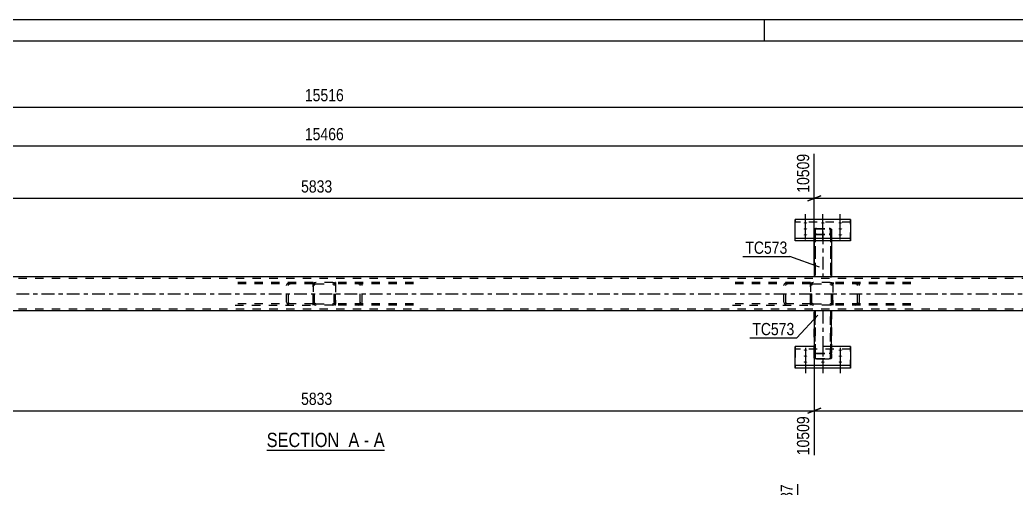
# Model space of a CAD drawing. Header units: millimetres. Extents: x 0 to 841, y 0 to 594.
# Drawn here: x 246.4 to 480, y 484.3 to 594 of the extents above; entities that cross this region are included whole.
import ezdxf

# ---------------------------------------------------------------- set-up
doc = ezdxf.new("R2010")
doc.units = ezdxf.units.MM
doc.linetypes.add('DXK_LINE_DOT2', pattern=[3.9198, 1.9599, -1.9599])
doc.linetypes.add('DXK_LINE_DOT3', pattern=[5.9187, 2.979, -0.9799, 0.9799, -0.9799])
doc.styles.add('Arial Narrow', font='ARIALN.TTF', dxfattribs={"height": 0.2})

# ---------------------------------------------------------------- blocks, each defined once
blk = doc.blocks.new('Unknown-761549750-1135')
at = {"color": 5, "linetype": 'Continuous'}
for p, q in [((841, 594), (0, 594)), ((421, 589), (421, 594)), ((836, 589), (5, 589))]:
    blk.add_line(p, q, dxfattribs=at)
blk = doc.blocks.new('Unknown-761549750-12 - 4073')
at = {"color": 6, "linetype": 'Continuous'}
blk.add_line((304.27, 493.19), (331.92, 493.19), dxfattribs=at)
at = {"color": 0, "linetype": 'Continuous'}
blk.add_wipeout([(322.38, 493.94), (322.38, 497.44), (304.27, 497.44), (304.27, 493.94)], dxfattribs=at)
at = {"color": 7, "linetype": 'Continuous', "style": 'Arial Narrow'}
blk.add_text('SECTION ', height=3.34, dxfattribs=at).set_placement((304.27, 493.94))
at = {"color": 0, "linetype": 'Continuous'}
blk.add_wipeout([(325.98, 493.94), (325.98, 497.44), (323.43, 497.44), (323.43, 493.94)], dxfattribs=at)
blk.add_wipeout([(328.31, 493.94), (328.31, 497.44), (327.03, 497.44), (327.03, 493.94)], dxfattribs=at)
at = {"color": 7, "linetype": 'Continuous', "style": 'Arial Narrow'}
for s, p in [('A', (323.43, 493.94)), ('-', (327.03, 493.94))]:
    blk.add_text(s, height=3.34, dxfattribs=at).set_placement(p)
at = {"color": 0, "linetype": 'Continuous'}
blk.add_wipeout([(331.92, 493.94), (331.92, 497.44), (329.36, 497.44), (329.36, 493.94)], dxfattribs=at)
at = {"color": 7, "linetype": 'Continuous', "style": 'Arial Narrow'}
blk.add_text('A', height=3.34, dxfattribs=at).set_placement((329.36, 493.94))
blk = doc.blocks.new('Part-761549750-4100 - 4073')
at = {"color": 2, "linetype": 'Continuous'}
for p, q in [((441.15, 547.26), (428.15, 547.26)), ((428.15, 542.82), (428.15, 547.26)), ((441.15, 547.26), (441.15, 542.82)), ((441.15, 542.82), (428.15, 542.82)), ((428.15, 542.22), (428.15, 542.82)), ((441.15, 542.22), (428.15, 542.22)), ((441.15, 542.82), (441.15, 542.22))]:
    blk.add_line(p, q, dxfattribs=at)
at = {"color": 7, "linetype": 'DXK_LINE_DOT2'}
for p, q in [((428.15, 547.26), (428.15, 546.66)), ((441.15, 546.66), (428.15, 546.66)), ((428.15, 542.22), (428.15, 546.66)), ((441.15, 546.66), (441.15, 547.26)), ((441.15, 542.22), (441.15, 546.66))]:
    blk.add_line(p, q, dxfattribs=at)
blk = doc.blocks.new('Part-761549750-4160 - 4073')
at = {"color": 7, "linetype": 'DXK_LINE_DOT2'}
for p, q in [((432.39, 532.49), (432.14, 532.44)), ((436.39, 532.49), (432.39, 532.49)), ((436.63, 532.44), (436.39, 532.49)), ((431.79, 532.09), (431.75, 531.85)), ((431.75, 527.85), (431.75, 531.85)), ((431.75, 531.85), (431.75, 531.85)), ((432.07, 531.85), (432.09, 531.97)), ((432.07, 531.85), (432.07, 531.85)), ((432.07, 527.85), (432.07, 531.85)), ((432.26, 532.14), (432.39, 532.17)), ((432.39, 532.17), (432.39, 532.17)), ((432.39, 532.17), (436.39, 532.17)), ((436.39, 532.17), (436.39, 532.17)), ((436.39, 532.17), (436.51, 532.14)), ((436.68, 531.97), (436.71, 531.85)), ((436.71, 531.85), (436.71, 531.85)), ((436.71, 527.85), (436.71, 531.85)), ((437.03, 531.85), (436.98, 532.09)), ((437.03, 527.85), (437.03, 531.85)), ((437.03, 531.85), (437.03, 531.85)), ((431.75, 527.85), (431.75, 527.85)), ((431.75, 527.85), (431.79, 527.6)), ((432.07, 527.85), (432.07, 527.85)), ((432.09, 527.72), (432.07, 527.85)), ((436.71, 527.85), (436.68, 527.72)), ((436.71, 527.85), (436.71, 527.85)), ((436.98, 527.6), (437.03, 527.85)), ((437.03, 527.85), (437.03, 527.85)), ((432.14, 527.26), (432.39, 527.21)), ((432.39, 527.53), (432.26, 527.55)), ((432.39, 527.53), (432.39, 527.53)), ((432.39, 527.53), (436.39, 527.53)), ((436.39, 527.21), (432.39, 527.21)), ((436.51, 527.55), (436.39, 527.53)), ((436.39, 527.53), (436.39, 527.53)), ((436.39, 527.21), (436.63, 527.26))]:
    blk.add_line(p, q, dxfattribs=at)
for centre, radius, start, end in [((432.39, 531.85), 0.64, 112.5, 157.5), ((432.39, 531.85), 0.32, 112.5, 157.5), ((436.39, 531.85), 0.32, 22.5, 67.5), ((436.39, 531.85), 0.64, 22.5, 67.5), ((432.39, 527.85), 0.64, 202.5, 247.5), ((432.39, 527.85), 0.32, 202.5, 247.5), ((436.39, 527.85), 0.32, 292.5, 337.5), ((436.39, 527.85), 0.64, 292.5, 337.5)]:
    blk.add_arc(centre, radius, start, end, dxfattribs=at)
blk = doc.blocks.new('Part-761549750-4165 - 4073')
at = {"color": 2, "linetype": 'Continuous'}
for p, q in [((432.65, 525.85), (432.65, 514.74)), ((436.65, 514.74), (436.65, 525.85)), ((432.69, 514.67), (432.65, 514.74)), ((432.79, 514.62), (432.69, 514.67)), ((432.95, 514.58), (432.79, 514.62)), ((433.13, 514.57), (432.95, 514.58)), ((433.13, 514.57), (436.17, 514.57)), ((436.36, 514.58), (436.17, 514.57)), ((436.51, 514.62), (436.36, 514.58)), ((436.62, 514.67), (436.51, 514.62)), ((436.65, 514.74), (436.62, 514.67))]:
    blk.add_line(p, q, dxfattribs=at)
at = {"color": 7, "linetype": 'DXK_LINE_DOT2'}
for p, q in [((436.65, 525.85), (432.65, 525.85)), ((432.65, 515.77), (432.65, 525.85)), ((432.89, 514.74), (432.89, 525.85)), ((432.89, 525.85), (432.89, 515.77)), ((436.41, 514.74), (436.41, 525.85)), ((436.41, 525.85), (436.41, 515.77)), ((436.65, 525.85), (436.65, 525.85)), ((436.65, 525.85), (436.65, 515.77)), ((432.65, 515.77), (432.69, 515.84)), ((432.65, 514.74), (432.65, 515.77)), ((432.69, 515.84), (432.79, 515.89)), ((432.79, 515.89), (432.95, 515.93)), ((432.91, 515.81), (432.89, 515.77)), ((432.89, 515.77), (432.89, 514.74)), ((432.89, 514.74), (432.91, 514.7)), ((432.96, 515.83), (432.91, 515.81)), ((432.91, 514.7), (432.96, 514.68)), ((432.95, 515.93), (433.13, 515.94)), ((433.04, 515.85), (432.96, 515.83)), ((432.96, 514.68), (433.04, 514.66)), ((433.13, 515.86), (433.04, 515.85)), ((433.04, 514.66), (433.13, 514.65)), ((433.13, 515.94), (436.17, 515.94)), ((433.13, 515.86), (436.17, 515.86)), ((433.13, 514.65), (436.17, 514.65)), ((436.17, 515.94), (436.36, 515.93)), ((436.26, 515.85), (436.17, 515.86)), ((436.17, 514.65), (436.26, 514.66)), ((436.34, 515.83), (436.26, 515.85)), ((436.26, 514.66), (436.34, 514.68)), ((436.39, 515.81), (436.34, 515.83)), ((436.34, 514.68), (436.39, 514.7)), ((436.36, 515.93), (436.51, 515.89)), ((436.41, 515.77), (436.39, 515.81)), ((436.39, 514.7), (436.41, 514.74)), ((436.41, 515.77), (436.41, 514.74)), ((436.51, 515.89), (436.62, 515.84)), ((436.62, 515.84), (436.65, 515.77)), ((436.65, 515.77), (436.65, 514.74))]:
    blk.add_line(p, q, dxfattribs=at)
at = {"color": 7, "linetype": 'DXK_LINE_DOT3'}
blk.add_line((434.65, 525.85), (434.65, 515.26), dxfattribs=at)
blk = doc.blocks.new('Part-761549750-4172 - 4073')
at = {"color": 7, "linetype": 'DXK_LINE_DOT2'}
for p, q in [((320.44, 532.49), (320.43, 532.49)), ((320.43, 532.49), (320.43, 532.17)), ((320.43, 532.49), (320.43, 532.44)), ((338.67, 532.49), (320.44, 532.49)), ((326.11, 532.44), (325.78, 532.49)), ((320.43, 532.44), (320.43, 532.3)), ((320.43, 532.3), (320.43, 527.39)), ((320.44, 532.17), (320.43, 532.17)), ((320.43, 532.17), (320.43, 527.55)), ((338.67, 532.17), (320.44, 532.17)), ((325.78, 532.17), (325.95, 532.14)), ((326.18, 531.97), (326.21, 531.85)), ((326.21, 527.85), (326.21, 531.85)), ((326.64, 531.85), (326.57, 532.09)), ((326.64, 527.85), (326.64, 531.85)), ((326.21, 527.85), (326.18, 527.72)), ((326.57, 527.6), (326.64, 527.85)), ((320.43, 527.21), (320.43, 527.55)), ((320.43, 527.53), (320.44, 527.53)), ((320.43, 527.21), (320.43, 527.39)), ((320.44, 527.21), (320.43, 527.21)), ((338.67, 527.53), (320.44, 527.53)), ((338.67, 527.21), (320.44, 527.21)), ((325.95, 527.55), (325.78, 527.53)), ((325.78, 527.21), (326.11, 527.26))]:
    blk.add_line(p, q, dxfattribs=at)
for centre, radius, start, end in [((325.84, 531.77), 0.391, 31.5118, 74.8595), ((325.9, 531.68), 0.783, 31.5118, 74.8595), ((325.84, 527.93), 0.391, 285.1405, 328.4882), ((325.9, 528.01), 0.783, 285.1405, 328.4882)]:
    blk.add_arc(centre, radius, start, end, dxfattribs=at)
blk = doc.blocks.new('Part-761549750-4117 - 4073')
at = {"color": 7, "linetype": 'DXK_LINE_DOT2'}
for p, q in [((561.63, 533.45), (73.95, 533.45)), ((436.52, 533.85), (432.79, 533.85)), ((561.63, 526.25), (73.95, 526.25))]:
    blk.add_line(p, q, dxfattribs=at)
at = {"color": 2, "linetype": 'Continuous'}
for p, q in [((432.79, 533.85), (203.19, 533.85)), ((561.63, 533.85), (436.52, 533.85)), ((561.63, 525.85), (73.95, 525.85))]:
    blk.add_line(p, q, dxfattribs=at)
at = {"color": 7, "linetype": 'DXK_LINE_DOT3'}
blk.add_line((73.95, 529.85), (561.63, 529.85), dxfattribs=at)
blk = doc.blocks.new('Bolt-761549750-4134 - 4073')
at = {"linetype": 'Continuous'}
for points in [[(430.55, 546.29), (430.46, 546.3), (430.37, 546.31), (430.29, 546.32), (430.23, 546.34), (430.17, 546.37), (430.13, 546.4), (430.12, 546.43), (430.12, 546.46), (430.13, 546.49), (430.17, 546.52), (430.23, 546.54), (430.29, 546.56), (430.37, 546.58), (430.46, 546.59), (430.55, 546.59), (430.64, 546.59), (430.73, 546.58), (430.81, 546.56), (430.88, 546.54), (430.93, 546.52), (430.97, 546.49), (430.99, 546.46), (430.99, 546.43), (430.97, 546.4), (430.93, 546.37), (430.88, 546.34), (430.81, 546.32), (430.73, 546.31), (430.64, 546.3)], [(434.65, 546.29), (434.56, 546.3), (434.47, 546.31), (434.39, 546.32), (434.33, 546.34), (434.27, 546.37), (434.23, 546.4), (434.22, 546.43), (434.22, 546.46), (434.23, 546.49), (434.27, 546.52), (434.33, 546.54), (434.39, 546.56), (434.47, 546.58), (434.56, 546.59), (434.65, 546.59), (434.74, 546.59), (434.83, 546.58), (434.91, 546.56), (434.98, 546.54), (435.03, 546.52), (435.07, 546.49), (435.09, 546.46), (435.09, 546.43), (435.07, 546.4), (435.03, 546.37), (434.98, 546.34), (434.91, 546.32), (434.83, 546.31), (434.74, 546.3)], [(438.75, 546.29), (438.66, 546.3), (438.57, 546.31), (438.49, 546.32), (438.43, 546.34), (438.37, 546.37), (438.33, 546.4), (438.32, 546.43), (438.32, 546.46), (438.33, 546.49), (438.37, 546.52), (438.43, 546.54), (438.49, 546.56), (438.57, 546.58), (438.66, 546.59), (438.75, 546.59), (438.84, 546.59), (438.93, 546.58), (439.01, 546.56), (439.08, 546.54), (439.13, 546.52), (439.17, 546.49), (439.19, 546.46), (439.19, 546.43), (439.17, 546.4), (439.13, 546.37), (439.08, 546.34), (439.01, 546.32), (438.93, 546.31), (438.84, 546.3)], [(430.55, 544.89), (430.46, 544.89), (430.37, 544.9), (430.29, 544.92), (430.23, 544.94), (430.17, 544.97), (430.13, 544.99), (430.12, 545.02), (430.12, 545.06), (430.13, 545.09), (430.17, 545.12), (430.23, 545.14), (430.29, 545.16), (430.37, 545.18), (430.46, 545.19), (430.55, 545.19), (430.64, 545.19), (430.73, 545.18), (430.81, 545.16), (430.88, 545.14), (430.93, 545.12), (430.97, 545.09), (430.99, 545.06), (430.99, 545.02), (430.97, 544.99), (430.93, 544.97), (430.88, 544.94), (430.81, 544.92), (430.73, 544.9), (430.64, 544.89)], [(438.75, 544.89), (438.66, 544.89), (438.57, 544.9), (438.49, 544.92), (438.43, 544.94), (438.37, 544.97), (438.33, 544.99), (438.32, 545.02), (438.32, 545.06), (438.33, 545.09), (438.37, 545.12), (438.43, 545.14), (438.49, 545.16), (438.57, 545.18), (438.66, 545.19), (438.75, 545.19), (438.84, 545.19), (438.93, 545.18), (439.01, 545.16), (439.08, 545.14), (439.13, 545.12), (439.17, 545.09), (439.19, 545.06), (439.19, 545.02), (439.17, 544.99), (439.13, 544.97), (439.08, 544.94), (439.01, 544.92), (438.93, 544.9), (438.84, 544.89)], [(430.55, 543.49), (430.46, 543.49), (430.37, 543.5), (430.29, 543.52), (430.23, 543.54), (430.17, 543.56), (430.13, 543.59), (430.12, 543.62), (430.12, 543.65), (430.13, 543.68), (430.17, 543.71), (430.23, 543.74), (430.29, 543.76), (430.37, 543.78), (430.46, 543.79), (430.55, 543.79), (430.64, 543.79), (430.73, 543.78), (430.81, 543.76), (430.88, 543.74), (430.93, 543.71), (430.97, 543.68), (430.99, 543.65), (430.99, 543.62), (430.97, 543.59), (430.93, 543.56), (430.88, 543.54), (430.81, 543.52), (430.73, 543.5), (430.64, 543.49)], [(434.65, 543.49), (434.56, 543.49), (434.47, 543.5), (434.39, 543.52), (434.33, 543.54), (434.27, 543.56), (434.23, 543.59), (434.22, 543.62), (434.22, 543.65), (434.23, 543.68), (434.27, 543.71), (434.33, 543.74), (434.39, 543.76), (434.47, 543.78), (434.56, 543.79), (434.65, 543.79), (434.74, 543.79), (434.83, 543.78), (434.91, 543.76), (434.98, 543.74), (435.03, 543.71), (435.07, 543.68), (435.09, 543.65), (435.09, 543.62), (435.07, 543.59), (435.03, 543.56), (434.98, 543.54), (434.91, 543.52), (434.83, 543.5), (434.74, 543.49)], [(438.75, 543.49), (438.66, 543.49), (438.57, 543.5), (438.49, 543.52), (438.43, 543.54), (438.37, 543.56), (438.33, 543.59), (438.32, 543.62), (438.32, 543.65), (438.33, 543.68), (438.37, 543.71), (438.43, 543.74), (438.49, 543.76), (438.57, 543.78), (438.66, 543.79), (438.75, 543.79), (438.84, 543.79), (438.93, 543.78), (439.01, 543.76), (439.08, 543.74), (439.13, 543.71), (439.17, 543.68), (439.19, 543.65), (439.19, 543.62), (439.17, 543.59), (439.13, 543.56), (439.08, 543.54), (439.01, 543.52), (438.93, 543.5), (438.84, 543.49)]]:
    blk.add_hatch(color=1, dxfattribs=at).paths.add_polyline_path(points)
at = {"color": 1, "linetype": 'Continuous'}
for p, q in [((430.55, 545.35), (430.55, 548.47)), ((430.55, 543.95), (430.55, 547.07)), ((434.65, 545.35), (434.65, 548.47)), ((438.75, 545.35), (438.75, 548.47)), ((438.75, 543.95), (438.75, 547.07)), ((430.55, 542.55), (430.55, 545.67)), ((434.65, 542.55), (434.65, 545.67)), ((438.75, 542.55), (438.75, 545.67))]:
    blk.add_line(p, q, dxfattribs=at)
blk = doc.blocks.new('Part-761549750-4147 - 4073')
at = {"color": 7, "linetype": 'DXK_LINE_DOT2'}
for p, q in [((432.69, 545.02), (432.65, 544.96)), ((432.65, 543.92), (432.65, 544.96)), ((432.65, 544.96), (432.65, 533.85)), ((432.79, 545.08), (432.69, 545.02)), ((432.95, 545.11), (432.79, 545.08)), ((432.89, 544.96), (432.91, 544.99)), ((432.89, 543.92), (432.89, 544.96)), ((432.89, 544.96), (432.89, 533.85)), ((432.91, 544.99), (432.96, 545.02)), ((433.13, 545.12), (432.95, 545.11)), ((432.96, 545.02), (433.04, 545.04)), ((433.04, 545.04), (433.13, 545.04)), ((433.13, 545.12), (436.17, 545.12)), ((433.13, 545.04), (436.17, 545.04)), ((436.36, 545.11), (436.17, 545.12)), ((436.17, 545.04), (436.26, 545.04)), ((436.26, 545.04), (436.34, 545.02)), ((436.34, 545.02), (436.39, 544.99)), ((436.51, 545.08), (436.36, 545.11)), ((436.39, 544.99), (436.41, 544.96)), ((436.41, 543.92), (436.41, 544.96)), ((436.41, 544.96), (436.41, 533.85)), ((436.62, 545.02), (436.51, 545.08)), ((436.65, 544.96), (436.62, 545.02)), ((436.65, 543.92), (436.65, 544.96)), ((436.65, 544.96), (436.65, 533.85)), ((432.65, 543.92), (432.65, 542.22)), ((432.65, 543.92), (432.69, 543.86)), ((432.69, 543.86), (432.79, 543.8)), ((432.79, 543.8), (432.95, 543.77)), ((432.89, 543.92), (432.89, 533.85)), ((432.91, 543.89), (432.89, 543.92)), ((432.96, 543.86), (432.91, 543.89)), ((432.95, 543.77), (433.13, 543.76)), ((433.04, 543.84), (432.96, 543.86)), ((433.13, 543.84), (433.04, 543.84)), ((433.13, 543.84), (436.17, 543.84)), ((433.13, 543.76), (436.17, 543.76)), ((436.26, 543.84), (436.17, 543.84)), ((436.17, 543.76), (436.36, 543.77)), ((436.34, 543.86), (436.26, 543.84)), ((436.39, 543.89), (436.34, 543.86)), ((436.36, 543.77), (436.51, 543.8)), ((436.41, 543.92), (436.39, 543.89)), ((436.41, 543.92), (436.41, 533.85)), ((436.51, 543.8), (436.62, 543.86)), ((436.62, 543.86), (436.65, 543.92)), ((436.65, 543.92), (436.65, 542.22)), ((432.65, 533.85), (432.65, 533.85)), ((432.79, 533.85), (432.65, 533.85)), ((432.89, 533.85), (432.89, 533.85)), ((433.13, 533.85), (433.13, 533.85)), ((433.13, 533.85), (433.13, 533.85)), ((436.39, 533.85), (436.41, 533.85)), ((436.41, 533.85), (436.41, 533.85)), ((436.52, 533.85), (436.65, 533.85)), ((436.65, 533.85), (436.65, 533.85))]:
    blk.add_line(p, q, dxfattribs=at)
at = {"color": 7, "linetype": 'DXK_LINE_DOT3'}
blk.add_line((434.65, 544.44), (434.65, 533.85), dxfattribs=at)
at = {"color": 2, "linetype": 'Continuous'}
for p, q in [((432.65, 542.22), (432.65, 533.85)), ((436.65, 542.22), (436.65, 533.85)), ((436.51, 533.85), (432.79, 533.85)), ((436.52, 533.85), (436.51, 533.85))]:
    blk.add_line(p, q, dxfattribs=at)
blk = doc.blocks.new('Part-761549750-4151 - 4073')
at = {"color": 7, "linetype": 'DXK_LINE_DOT2'}
for p, q in [((315.79, 532.49), (315.54, 532.44)), ((319.79, 532.49), (315.79, 532.49)), ((320.03, 532.44), (319.79, 532.49)), ((315.19, 532.09), (315.15, 531.85)), ((315.15, 527.85), (315.15, 531.85)), ((315.15, 531.85), (315.15, 531.85)), ((315.47, 531.85), (315.49, 531.97)), ((315.47, 531.85), (315.47, 531.85)), ((315.47, 527.85), (315.47, 531.85)), ((315.66, 532.14), (315.79, 532.17)), ((315.79, 532.17), (315.79, 532.17)), ((315.79, 532.17), (319.79, 532.17)), ((319.79, 532.17), (319.79, 532.17)), ((319.79, 532.17), (319.91, 532.14)), ((320.08, 531.97), (320.11, 531.85)), ((320.11, 531.85), (320.11, 531.85)), ((320.11, 527.85), (320.11, 531.85)), ((320.43, 531.85), (320.38, 532.09)), ((320.43, 527.85), (320.43, 531.85)), ((320.43, 531.85), (320.43, 531.85)), ((315.15, 527.85), (315.15, 527.85)), ((315.15, 527.85), (315.19, 527.6)), ((315.47, 527.85), (315.47, 527.85)), ((315.49, 527.72), (315.47, 527.85)), ((320.11, 527.85), (320.08, 527.72)), ((320.11, 527.85), (320.11, 527.85)), ((320.38, 527.6), (320.43, 527.85)), ((320.43, 527.85), (320.43, 527.85)), ((315.54, 527.26), (315.79, 527.21)), ((315.79, 527.53), (315.66, 527.55)), ((315.79, 527.53), (315.79, 527.53)), ((315.79, 527.53), (319.79, 527.53)), ((319.79, 527.21), (315.79, 527.21)), ((319.91, 527.55), (319.79, 527.53)), ((319.79, 527.53), (319.79, 527.53)), ((319.79, 527.21), (320.03, 527.26))]:
    blk.add_line(p, q, dxfattribs=at)
for centre, radius, start, end in [((315.79, 531.85), 0.64, 112.5, 157.5), ((315.79, 531.85), 0.32, 112.5, 157.5), ((319.79, 531.85), 0.32, 22.5, 67.5), ((319.79, 531.85), 0.64, 22.5, 67.5), ((315.79, 527.85), 0.64, 202.5, 247.5), ((315.79, 527.85), 0.32, 202.5, 247.5), ((319.79, 527.85), 0.32, 292.5, 337.5), ((319.79, 527.85), 0.64, 292.5, 337.5)]:
    blk.add_arc(centre, radius, start, end, dxfattribs=at)
blk = doc.blocks.new('Bolt-761549750-4219 - 4073')
at = {"linetype": 'Continuous'}
for points in [[(430.55, 516.51), (430.46, 516.51), (430.37, 516.52), (430.29, 516.54), (430.23, 516.56), (430.17, 516.58), (430.13, 516.61), (430.12, 516.64), (430.12, 516.67), (430.13, 516.7), (430.17, 516.73), (430.23, 516.76), (430.29, 516.78), (430.37, 516.79), (430.46, 516.8), (430.55, 516.81), (430.64, 516.8), (430.73, 516.79), (430.81, 516.78), (430.88, 516.76), (430.93, 516.73), (430.97, 516.7), (430.99, 516.67), (430.99, 516.64), (430.97, 516.61), (430.93, 516.58), (430.88, 516.56), (430.81, 516.54), (430.73, 516.52), (430.64, 516.51)], [(438.75, 516.51), (438.66, 516.51), (438.57, 516.52), (438.49, 516.54), (438.43, 516.56), (438.37, 516.58), (438.33, 516.61), (438.32, 516.64), (438.32, 516.67), (438.33, 516.7), (438.37, 516.73), (438.43, 516.76), (438.49, 516.78), (438.57, 516.79), (438.66, 516.8), (438.75, 516.81), (438.84, 516.8), (438.93, 516.79), (439.01, 516.78), (439.08, 516.76), (439.13, 516.73), (439.17, 516.7), (439.19, 516.67), (439.19, 516.64), (439.17, 516.61), (439.13, 516.58), (439.08, 516.56), (439.01, 516.54), (438.93, 516.52), (438.84, 516.51)], [(430.55, 515.1), (430.46, 515.11), (430.37, 515.12), (430.29, 515.13), (430.23, 515.15), (430.17, 515.18), (430.13, 515.21), (430.12, 515.24), (430.12, 515.27), (430.13, 515.3), (430.17, 515.33), (430.23, 515.36), (430.29, 515.38), (430.37, 515.39), (430.46, 515.4), (430.55, 515.41), (430.64, 515.4), (430.73, 515.39), (430.81, 515.38), (430.88, 515.36), (430.93, 515.33), (430.97, 515.3), (430.99, 515.27), (430.99, 515.24), (430.97, 515.21), (430.93, 515.18), (430.88, 515.15), (430.81, 515.13), (430.73, 515.12), (430.64, 515.11)], [(430.55, 513.7), (430.46, 513.71), (430.37, 513.72), (430.29, 513.73), (430.23, 513.75), (430.17, 513.78), (430.13, 513.81), (430.12, 513.84), (430.12, 513.87), (430.13, 513.9), (430.17, 513.93), (430.23, 513.95), (430.29, 513.97), (430.37, 513.99), (430.46, 514), (430.55, 514), (430.64, 514), (430.73, 513.99), (430.81, 513.97), (430.88, 513.95), (430.93, 513.93), (430.97, 513.9), (430.99, 513.87), (430.99, 513.84), (430.97, 513.81), (430.93, 513.78), (430.88, 513.75), (430.81, 513.73), (430.73, 513.72), (430.64, 513.71)], [(434.65, 513.7), (434.56, 513.71), (434.47, 513.72), (434.39, 513.73), (434.33, 513.75), (434.27, 513.78), (434.23, 513.81), (434.22, 513.84), (434.22, 513.87), (434.23, 513.9), (434.27, 513.93), (434.33, 513.95), (434.39, 513.97), (434.47, 513.99), (434.56, 514), (434.65, 514), (434.74, 514), (434.83, 513.99), (434.91, 513.97), (434.98, 513.95), (435.03, 513.93), (435.07, 513.9), (435.09, 513.87), (435.09, 513.84), (435.07, 513.81), (435.03, 513.78), (434.98, 513.75), (434.91, 513.73), (434.83, 513.72), (434.74, 513.71)], [(438.75, 515.1), (438.66, 515.11), (438.57, 515.12), (438.49, 515.13), (438.43, 515.15), (438.37, 515.18), (438.33, 515.21), (438.32, 515.24), (438.32, 515.27), (438.33, 515.3), (438.37, 515.33), (438.43, 515.36), (438.49, 515.38), (438.57, 515.39), (438.66, 515.4), (438.75, 515.41), (438.84, 515.4), (438.93, 515.39), (439.01, 515.38), (439.08, 515.36), (439.13, 515.33), (439.17, 515.3), (439.19, 515.27), (439.19, 515.24), (439.17, 515.21), (439.13, 515.18), (439.08, 515.15), (439.01, 515.13), (438.93, 515.12), (438.84, 515.11)], [(438.75, 513.7), (438.66, 513.71), (438.57, 513.72), (438.49, 513.73), (438.43, 513.75), (438.37, 513.78), (438.33, 513.81), (438.32, 513.84), (438.32, 513.87), (438.33, 513.9), (438.37, 513.93), (438.43, 513.95), (438.49, 513.97), (438.57, 513.99), (438.66, 514), (438.75, 514), (438.84, 514), (438.93, 513.99), (439.01, 513.97), (439.08, 513.95), (439.13, 513.93), (439.17, 513.9), (439.19, 513.87), (439.19, 513.84), (439.17, 513.81), (439.13, 513.78), (439.08, 513.75), (439.01, 513.73), (438.93, 513.72), (438.84, 513.71)]]:
    blk.add_hatch(color=1, dxfattribs=at).paths.add_polyline_path(points)
at = {"color": 1, "linetype": 'Continuous'}
for p, q in [((430.55, 517.15), (430.55, 514.03)), ((438.75, 517.15), (438.75, 514.03)), ((430.55, 515.74), (430.55, 512.62)), ((430.55, 514.34), (430.55, 511.22)), ((434.65, 514.34), (434.65, 511.22)), ((438.75, 515.74), (438.75, 512.62)), ((438.75, 514.34), (438.75, 511.22))]:
    blk.add_line(p, q, dxfattribs=at)
at = {"color": 1, "linetype": 'DXK_LINE_DOT2'}
blk.add_line((434.65, 517.15), (434.65, 514.03), dxfattribs=at)
blk = doc.blocks.new('Part-761549750-4169 - 4073')
at = {"color": 7, "linetype": 'DXK_LINE_DOT2'}
for p, q in [((431.74, 532.49), (413.5, 532.49)), ((426.39, 532.49), (426.06, 532.44)), ((431.74, 532.17), (431.74, 532.49)), ((431.75, 532.44), (431.74, 532.49)), ((431.74, 532.17), (413.5, 532.17)), ((425.6, 532.09), (425.54, 531.85)), ((425.54, 527.85), (425.54, 531.85)), ((425.96, 531.85), (426, 531.97)), ((425.96, 527.85), (425.96, 531.85)), ((426.23, 532.14), (426.39, 532.17)), ((431.75, 532.14), (431.74, 532.17)), ((431.75, 532.3), (431.75, 532.44)), ((431.75, 532.3), (431.75, 527.6)), ((431.75, 527.55), (431.75, 532.14)), ((425.54, 527.85), (425.6, 527.6)), ((426, 527.72), (425.96, 527.85)), ((431.74, 527.53), (413.5, 527.53)), ((413.5, 527.21), (431.74, 527.21)), ((426.06, 527.26), (426.39, 527.21)), ((426.39, 527.53), (426.23, 527.55)), ((431.74, 527.53), (431.75, 527.55)), ((431.74, 527.21), (431.74, 527.53)), ((431.74, 527.21), (431.75, 527.26)), ((431.75, 527.26), (431.75, 527.6))]:
    blk.add_line(p, q, dxfattribs=at)
for centre, radius, start, end in [((426.27, 531.68), 0.783, 105.1399, 148.4873), ((426.33, 531.77), 0.391, 105.1399, 148.4873), ((426.27, 528.01), 0.783, 211.5127, 254.8601), ((426.33, 527.93), 0.391, 211.5127, 254.8601)]:
    blk.add_arc(centre, radius, start, end, dxfattribs=at)
blk = doc.blocks.new('Part-761549750-4170 - 4073')
at = {"color": 7, "linetype": 'DXK_LINE_DOT2'}
for p, q in [((315.13, 532.49), (296.9, 532.49)), ((309.79, 532.49), (309.46, 532.44)), ((315.13, 532.49), (315.15, 532.49)), ((315.15, 532.49), (315.15, 532.14)), ((315.15, 532.3), (315.15, 532.49)), ((315.13, 532.17), (296.9, 532.17)), ((309, 532.09), (308.94, 531.85)), ((308.94, 527.85), (308.94, 531.85)), ((309.36, 531.85), (309.4, 531.97)), ((309.36, 527.85), (309.36, 531.85)), ((309.63, 532.14), (309.79, 532.17)), ((315.13, 532.17), (315.15, 532.17)), ((315.15, 532.3), (315.15, 527.6)), ((315.15, 527.53), (315.15, 532.14)), ((308.94, 527.85), (309, 527.6)), ((309.4, 527.72), (309.36, 527.85)), ((315.13, 527.53), (296.9, 527.53)), ((296.9, 527.21), (315.13, 527.21)), ((309.46, 527.26), (309.79, 527.21)), ((309.79, 527.53), (309.63, 527.55)), ((315.13, 527.53), (315.15, 527.53)), ((315.13, 527.21), (315.15, 527.21)), ((315.15, 527.26), (315.15, 527.6)), ((315.15, 527.21), (315.15, 527.53)), ((315.15, 527.21), (315.15, 527.26))]:
    blk.add_line(p, q, dxfattribs=at)
for centre, radius, start, end in [((309.67, 531.68), 0.783, 105.1399, 148.4873), ((309.73, 531.77), 0.391, 105.1399, 148.4873), ((309.67, 528.01), 0.783, 211.5127, 254.8601), ((309.73, 527.93), 0.391, 211.5127, 254.8601)]:
    blk.add_arc(centre, radius, start, end, dxfattribs=at)
blk = doc.blocks.new('Part-761549750-4171 - 4073')
at = {"color": 7, "linetype": 'DXK_LINE_DOT2'}
for p, q in [((437.04, 532.49), (437.03, 532.44)), ((455.27, 532.49), (437.04, 532.49)), ((437.04, 532.49), (437.04, 532.17)), ((442.71, 532.44), (442.38, 532.49)), ((437.03, 532.44), (437.03, 532.3)), ((437.03, 532.3), (437.03, 527.39)), ((437.03, 532.14), (437.04, 532.17)), ((437.03, 532.14), (437.03, 527.55)), ((455.27, 532.17), (437.04, 532.17)), ((442.38, 532.17), (442.54, 532.14)), ((442.78, 531.97), (442.81, 531.85)), ((442.81, 527.85), (442.81, 531.85)), ((443.24, 531.85), (443.17, 532.09)), ((443.24, 527.85), (443.24, 531.85)), ((442.81, 527.85), (442.78, 527.72)), ((443.17, 527.6), (443.24, 527.85)), ((437.04, 527.53), (437.03, 527.55)), ((437.03, 527.39), (437.03, 527.26)), ((437.03, 527.26), (437.04, 527.21)), ((455.27, 527.53), (437.04, 527.53)), ((437.04, 527.21), (437.04, 527.53)), ((455.27, 527.21), (437.04, 527.21)), ((442.54, 527.55), (442.38, 527.53)), ((442.38, 527.21), (442.71, 527.26))]:
    blk.add_line(p, q, dxfattribs=at)
for centre, radius, start, end in [((442.44, 531.77), 0.391, 31.5119, 74.8595), ((442.5, 531.68), 0.783, 31.5119, 74.8595), ((442.44, 527.93), 0.391, 285.1405, 328.4881), ((442.5, 528.01), 0.783, 285.1405, 328.4881)]:
    blk.add_arc(centre, radius, start, end, dxfattribs=at)
blk = doc.blocks.new('Part-761549750-4184 - 4073')
at = {"color": 2, "linetype": 'Continuous'}
for p, q in [((432.65, 517.48), (428.15, 517.48)), ((428.15, 513.03), (428.15, 517.48)), ((441.15, 517.48), (436.65, 517.48)), ((441.15, 517.48), (441.15, 513.03)), ((441.15, 513.03), (428.15, 513.03)), ((428.15, 512.43), (428.15, 513.03)), ((441.15, 512.43), (428.15, 512.43)), ((441.15, 513.03), (441.15, 512.43))]:
    blk.add_line(p, q, dxfattribs=at)
at = {"color": 7, "linetype": 'DXK_LINE_DOT2'}
for p, q in [((428.15, 517.48), (428.15, 516.88)), ((441.15, 516.88), (428.15, 516.88)), ((428.15, 516.88), (428.15, 512.43)), ((436.65, 517.48), (432.65, 517.48)), ((441.15, 516.88), (441.15, 517.48)), ((441.15, 512.43), (441.15, 516.88))]:
    blk.add_line(p, q, dxfattribs=at)
blk = doc.blocks.new('StraightDimension-761549750-11073 - 4491')
at = {"color": 7, "linetype": 'Continuous'}
for p, q in [((428.81, 437.63), (428.81, 485.22)), ((434.09, 436.67), (434.09, 480.72)), ((427.31, 469.68), (430.31, 470.88)), ((428.81, 470.28), (434.09, 470.28)), ((435.59, 470.88), (432.59, 469.68))]:
    blk.add_line(p, q, dxfattribs=at)
at = {"color": 0, "linetype": 'Continuous'}
blk.add_wipeout([(433.49, 481.32), (429.29, 481.32), (429.29, 470.98), (433.49, 470.98)], dxfattribs=at)
at = {"color": 0}
blk.add_wipeout([(434.79, 465.33), (434.79, 469.53), (428.11, 469.53), (428.11, 465.33)], dxfattribs=at)
at = {"color": 3, "linetype": 'Continuous', "style": 'Arial Narrow'}
blk.add_text('10619', height=2.863, rotation=90.0002, dxfattribs=at).set_placement((432.89, 471.58))
at = {"color": 3, "style": 'Arial Narrow'}
blk.add_text('132', height=2.863, dxfattribs=at).set_placement((428.71, 465.93))
blk = doc.blocks.new('StraightDimension-761549750-11074 - 4491')
at = {"color": 7, "linetype": 'Continuous'}
for p, q in [((428.81, 437.63), (428.81, 485.22)), ((422.6, 437.63), (422.6, 480.72)), ((421.1, 469.68), (424.1, 470.88)), ((422.6, 470.28), (428.81, 470.28)), ((430.31, 470.88), (427.31, 469.68))]:
    blk.add_line(p, q, dxfattribs=at)
at = {"color": 0}
blk.add_wipeout([(429.05, 471.03), (429.05, 475.23), (422.36, 475.23), (422.36, 471.03)], dxfattribs=at)
at = {"color": 0, "linetype": 'Continuous'}
blk.add_wipeout([(428.21, 485.82), (424.01, 485.82), (424.01, 475.48), (428.21, 475.48)], dxfattribs=at)
at = {"color": 3, "linetype": 'Continuous', "style": 'Arial Narrow'}
blk.add_text('10487', height=2.863, rotation=90.0002, dxfattribs=at).set_placement((427.61, 476.08))
at = {"color": 3, "style": 'Arial Narrow'}
blk.add_text('155', height=2.863, dxfattribs=at).set_placement((422.96, 471.63))
blk = doc.blocks.new('StraightDimension-761549750-4225 - 4073')
at = {"color": 7, "linetype": 'Continuous'}
blk.add_line((60.05, 573.6), (575.53, 573.6), dxfattribs=at)
at = {"color": 0}
blk.add_wipeout([(322.96, 574.35), (322.96, 578.55), (312.62, 578.55), (312.62, 574.35)], dxfattribs=at)
at = {"color": 3, "style": 'Arial Narrow'}
blk.add_text('15516', height=2.863, dxfattribs=at).set_placement((313.22, 574.95))
blk = doc.blocks.new('StraightDimension-761549750-4266 - 4073')
at = {"color": 7, "linetype": 'Continuous'}
blk.add_line((61.05, 564.47), (574.53, 564.47), dxfattribs=at)
at = {"color": 0}
blk.add_wipeout([(322.96, 565.22), (322.96, 569.42), (312.62, 569.42), (312.62, 565.22)], dxfattribs=at)
at = {"color": 3, "style": 'Arial Narrow'}
blk.add_text('15466', height=2.863, dxfattribs=at).set_placement((313.22, 565.82))
blk = doc.blocks.new('StraightDimension-761549750-4364 - 4073')
at = {"color": 7, "linetype": 'Continuous'}
for p, q in [((432.65, 536.75), (432.65, 562.65)), ((574.53, 534.85), (574.53, 562.65)), ((434.15, 552.81), (431.15, 551.61)), ((432.65, 552.21), (574.53, 552.21)), ((573.03, 551.61), (576.03, 552.81))]:
    blk.add_line(p, q, dxfattribs=at)
at = {"color": 0, "linetype": 'Continuous'}
blk.add_wipeout([(573.93, 563.25), (569.73, 563.25), (569.73, 552.91), (573.93, 552.91)], dxfattribs=at)
at = {"color": 0}
blk.add_wipeout([(507.85, 552.96), (507.85, 557.16), (499.33, 557.16), (499.33, 552.96)], dxfattribs=at)
at = {"color": 3, "linetype": 'Continuous', "style": 'Arial Narrow'}
blk.add_text('15466', height=2.863, rotation=90.0002, dxfattribs=at).set_placement((573.33, 553.51))
at = {"color": 3, "style": 'Arial Narrow'}
blk.add_text('4957', height=2.863, dxfattribs=at).set_placement((499.93, 553.56))
blk = doc.blocks.new('StraightDimension-761549750-4384 - 4073')
at = {"color": 7, "linetype": 'Continuous'}
for p, q in [((432.65, 536.75), (432.65, 562.65)), ((199.32, 552.21), (432.65, 552.21)), ((431.15, 551.61), (434.15, 552.81))]:
    blk.add_line(p, q, dxfattribs=at)
at = {"color": 0, "linetype": 'Continuous'}
blk.add_wipeout([(432.05, 563.25), (427.85, 563.25), (427.85, 552.91), (432.05, 552.91)], dxfattribs=at)
at = {"color": 0}
blk.add_wipeout([(320.24, 552.96), (320.24, 557.16), (311.73, 557.16), (311.73, 552.96)], dxfattribs=at)
at = {"color": 3, "linetype": 'Continuous', "style": 'Arial Narrow'}
blk.add_text('10509', height=2.863, rotation=90.0002, dxfattribs=at).set_placement((431.45, 553.51))
at = {"color": 3, "style": 'Arial Narrow'}
blk.add_text('5833', height=2.863, dxfattribs=at).set_placement((312.33, 553.56))
blk = doc.blocks.new('StraightDimension-761549750-15775 - 4073')
at = {"color": 7, "linetype": 'Continuous'}
for p, q in [((574.53, 524.85), (574.53, 492.02)), ((432.65, 516.75), (432.65, 492.02)), ((434.15, 503.06), (431.15, 501.86)), ((432.65, 502.46), (574.53, 502.46)), ((573.03, 501.86), (576.03, 503.06))]:
    blk.add_line(p, q, dxfattribs=at)
at = {"color": 0}
blk.add_wipeout([(507.85, 503.21), (507.85, 507.41), (499.33, 507.41), (499.33, 503.21)], dxfattribs=at)
at = {"color": 0, "linetype": 'Continuous'}
blk.add_wipeout([(573.93, 501.76), (569.73, 501.76), (569.73, 491.42), (573.93, 491.42)], dxfattribs=at)
at = {"color": 3, "style": 'Arial Narrow'}
blk.add_text('4957', height=2.863, dxfattribs=at).set_placement((499.93, 503.81))
at = {"color": 3, "linetype": 'Continuous', "style": 'Arial Narrow'}
blk.add_text('15466', height=2.863, rotation=90.0002, dxfattribs=at).set_placement((573.33, 492.02))
blk = doc.blocks.new('StraightDimension-761549750-15776 - 4073')
at = {"color": 7, "linetype": 'Continuous'}
for p, q in [((432.65, 516.75), (432.65, 492.02)), ((199.32, 502.46), (432.65, 502.46)), ((431.15, 501.86), (434.15, 503.06))]:
    blk.add_line(p, q, dxfattribs=at)
at = {"color": 0}
blk.add_wipeout([(320.24, 503.21), (320.24, 507.41), (311.73, 507.41), (311.73, 503.21)], dxfattribs=at)
at = {"color": 0, "linetype": 'Continuous'}
blk.add_wipeout([(432.05, 501.76), (427.85, 501.76), (427.85, 491.42), (432.05, 491.42)], dxfattribs=at)
at = {"color": 3, "style": 'Arial Narrow'}
blk.add_text('5833', height=2.863, dxfattribs=at).set_placement((312.33, 503.81))
at = {"color": 3, "linetype": 'Continuous', "style": 'Arial Narrow'}
blk.add_text('10509', height=2.863, rotation=90.0002, dxfattribs=at).set_placement((431.45, 492.02))
blk = doc.blocks.new('Mark-761549750-4161 - 4073')
at = {"color": 0}
blk.add_wipeout([(427.97, 520.15), (427.97, 523.15), (418.11, 523.15), (418.11, 520.15)], dxfattribs=at)
blk.add_wipeout([(427.97, 520.15), (427.97, 523.15), (418.11, 523.15), (418.11, 520.15)], dxfattribs=at)
at = {"color": 30, "linetype": 'Continuous'}
for p in [(433.48, 524.8), (417.51, 519.55)]:
    blk.add_line(p, (428.57, 519.55), dxfattribs=at)
at = {"color": 3, "style": 'Arial Narrow'}
blk.add_text('TC573', height=2.863, dxfattribs=at).set_placement((418.11, 520.15))
blk = doc.blocks.new('Mark-761549750-4143 - 4073')
at = {"color": 0}
blk.add_wipeout([(426.35, 539.22), (426.35, 542.22), (416.48, 542.22), (416.48, 539.22)], dxfattribs=at)
blk.add_wipeout([(426.35, 539.22), (426.35, 542.22), (416.48, 542.22), (416.48, 539.22)], dxfattribs=at)
at = {"color": 30, "linetype": 'Continuous'}
for p in [(415.88, 538.62), (433.9, 536.12)]:
    blk.add_line(p, (426.95, 538.62), dxfattribs=at)
at = {"color": 3, "style": 'Arial Narrow'}
blk.add_text('TC573', height=2.863, dxfattribs=at).set_placement((416.48, 539.22))

msp = doc.modelspace()

# ---------------------------------------------------------------- block references
for name in ['Unknown-761549750-1135', 'Part-761549750-4100 - 4073', 'Bolt-761549750-4134 - 4073', 'Part-761549750-4147 - 4073', 'Part-761549750-4117 - 4073', 'Part-761549750-4170 - 4073', 'Part-761549750-4151 - 4073', 'Part-761549750-4172 - 4073', 'Part-761549750-4169 - 4073', 'Part-761549750-4160 - 4073', 'Part-761549750-4171 - 4073', 'Part-761549750-4165 - 4073', 'Part-761549750-4184 - 4073', 'Bolt-761549750-4219 - 4073']:
    msp.add_blockref(name, (0, 0))

# ---------------------------------------------------------------- next in the draw order: block references
for name in ['StraightDimension-761549750-4225 - 4073', 'StraightDimension-761549750-15775 - 4073', 'Unknown-761549750-12 - 4073', 'StraightDimension-761549750-11073 - 4491']:
    msp.add_blockref(name, (0, 0))

# ---------------------------------------------------------------- next in the draw order: block references
for name in ['StraightDimension-761549750-4266 - 4073', 'StraightDimension-761549750-15776 - 4073', 'StraightDimension-761549750-11074 - 4491']:
    msp.add_blockref(name, (0, 0))

# ---------------------------------------------------------------- next in the draw order: block references
for name in ['StraightDimension-761549750-4364 - 4073', 'Mark-761549750-4161 - 4073']:
    msp.add_blockref(name, (0, 0))

# ---------------------------------------------------------------- next in the draw order: block references
msp.add_blockref('StraightDimension-761549750-4384 - 4073', (0, 0))

# ---------------------------------------------------------------- next in the draw order: block references
msp.add_blockref('Mark-761549750-4143 - 4073', (0, 0))

doc.saveas('drawing.dxf')
